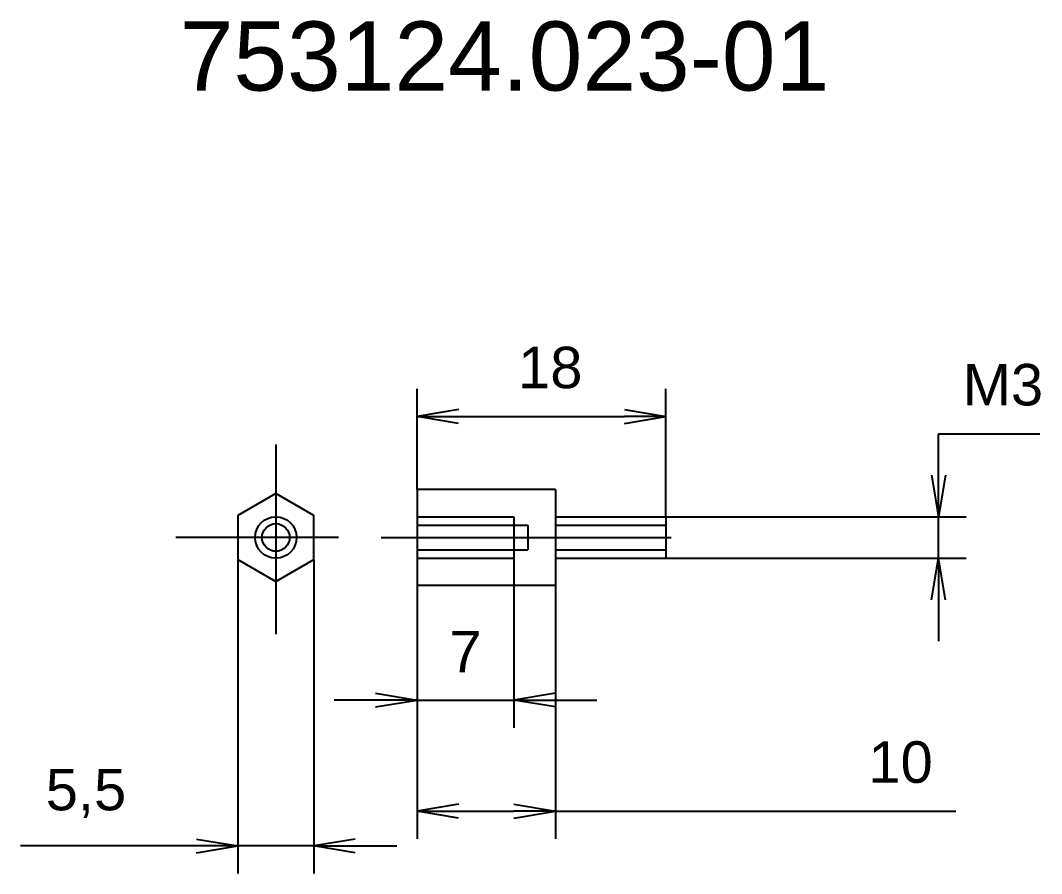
# Model space of a CAD drawing. Extents: x -34 to 51106, y -14166 to 1700.
# Drawn here: x 485 to 558.9, y -293.8 to -232.1 of the extents above; entities that cross this region are included whole.
import ezdxf

# ---------------------------------------------------------------- set-up
doc = ezdxf.new("R2010")
doc.units = 0
doc.layers.get('0').update_dxf_attribs({"linetype": 'CONTINUOUS'})
doc.layers.get('DEFPOINTS').update_dxf_attribs({"linetype": 'CONTINUOUS'})
for name, color, linetype in [('1', 1, 'CONTINUOUS'), ('3', 6, 'CONTINUOUS'), ('BP_BOB', 3, 'CONTINUOUS')]:
    doc.layers.add(name, color=color, linetype=linetype)
doc.styles.add('ARIAL', font='arial.ttf', dxfattribs={"height": 3})
doc.styles.add('ARIALC', font='arial.ttf')
doc.dimstyles.new('ARIAL', dxfattribs={"dimscale": 0, "dimtxt": 3, "dimasz": 3, "dimexe": 2, "dimexo": 0, "dimgap": 2, "dimtad": 1, "dimtoh": 1, "dimdec": 1, "dimrnd": 0.1, "dimzin": 9, "dimtxsty": 'ARIAL', "dimblk": 'OPEN', "dimcen": -3, "dimdle": 1.25, "dimclrd": 256, "dimclre": 256, "dimclrt": 256, "dimazin": 3, "dimtfac": 1, "dimtdec": 1, "dimtmove": 0, "dimatfit": 3, "dimtvp": 1.5, "dimtolj": 1, "dimtzin": 1})

# ---------------------------------------------------------------- blocks, each defined once
blk = doc.blocks.new('_OPEN')
at = {"color": 0, "linetype": 'BYBLOCK'}
for p, q in [((-1, 0.167), (0, 0)), ((-1, -0.167), (0, 0)), ((0, 0), (-1, 0))]:
    blk.add_line(p, q, dxfattribs=at)
blk = doc.blocks.new('*D295')
for p, q in [((513.736, -273), (513.736, -291.333)), ((523.736, -273), (523.736, -291.333)), ((516.736, -289.333), (520.736, -289.333)), ((523.736, -289.333), (552.712, -289.333))]:
    blk.add_line(p, q)
at = {"layer": 'DEFPOINTS', "color": 0}
for p in [(513.736, -273), (523.736, -273), (523.736, -289.333)]:
    blk.add_point(p, dxfattribs=at)
at = {"xscale": 3, "yscale": 3, "zscale": 3, "rotation": 180}
blk.add_blockref('_OPEN', (513.736, -289.333), dxfattribs=at)
at = {"xscale": 3, "yscale": 3, "zscale": 3}
blk.add_blockref('_OPEN', (523.736, -289.333), dxfattribs=at)
at = {"insert": (548.71, -285.802), "char_height": 3, "attachment_point": 5, "style": 'ARIAL'}
blk.add_mtext('\\A1;10', dxfattribs=at)
blk = doc.blocks.new('*D296')
for p, q in [((513.736, -266.071), (513.736, -258.79)), ((531.736, -268.036), (531.736, -258.79)), ((516.736, -260.79), (528.736, -260.79))]:
    blk.add_line(p, q)
at = {"layer": 'DEFPOINTS', "color": 0}
for p in [(531.736, -260.79), (513.736, -266.071), (531.736, -268.036)]:
    blk.add_point(p, dxfattribs=at)
at = {"xscale": 3, "yscale": 3, "zscale": 3, "rotation": 180}
blk.add_blockref('_OPEN', (513.736, -260.79), dxfattribs=at)
at = {"xscale": 3, "yscale": 3, "zscale": 3}
blk.add_blockref('_OPEN', (531.736, -260.79), dxfattribs=at)
at = {"insert": (523.368, -257.259), "char_height": 3, "attachment_point": 5, "style": 'ARIAL'}
blk.add_mtext('\\A1;18', dxfattribs=at)
blk = doc.blocks.new('*D297')
for p, q in [((500.764, -271.123), (500.764, -293.848)), ((506.264, -271.123), (506.264, -293.848)), ((497.764, -291.848), (485.038, -291.848)), ((506.264, -291.848), (500.764, -291.848)), ((509.264, -291.848), (512.264, -291.848))]:
    blk.add_line(p, q)
at = {"layer": 'DEFPOINTS', "color": 0}
for p in [(500.764, -271.123), (506.264, -271.123), (506.264, -291.848)]:
    blk.add_point(p, dxfattribs=at)
at = {"xscale": 3, "yscale": 3, "zscale": 3}
blk.add_blockref('_OPEN', (500.764, -291.848), dxfattribs=at)
at = {"xscale": 3, "yscale": 3, "zscale": 3, "rotation": 180}
blk.add_blockref('_OPEN', (506.264, -291.848), dxfattribs=at)
at = {"insert": (489.78, -288.051), "char_height": 3, "attachment_point": 5, "style": 'ARIAL'}
blk.add_mtext('\\A1;5,5', dxfattribs=at)
blk = doc.blocks.new('*D298')
for p, q in [((551.453, -265.036), (551.453, -262.036)), ((551.453, -262.036), (558.774, -262.036)), ((531.736, -268.036), (553.453, -268.036)), ((551.453, -271.036), (551.453, -268.036)), ((531.736, -271.036), (553.453, -271.036)), ((551.453, -274.036), (551.453, -277.036))]:
    blk.add_line(p, q)
at = {"layer": 'DEFPOINTS', "color": 0}
for p in [(531.736, -268.036), (531.736, -271.036), (551.453, -271.036)]:
    blk.add_point(p, dxfattribs=at)
at = {"xscale": 3, "yscale": 3, "zscale": 3}
for p, rotation in [((551.453, -268.036), 270), ((551.453, -271.036), 90)]:
    blk.add_blockref('_OPEN', p, dxfattribs=dict(at, rotation=rotation))
at = {"insert": (556.113, -258.503), "char_height": 3, "attachment_point": 5, "style": 'ARIAL'}
blk.add_mtext('\\A1;М3', dxfattribs=at)
blk = doc.blocks.new('*D299')
for p, q in [((513.736, -268.036), (513.736, -283.296)), ((520.736, -268.636), (520.736, -283.296)), ((510.736, -281.296), (507.736, -281.296)), ((513.736, -281.296), (520.736, -281.296)), ((523.736, -281.296), (526.736, -281.296))]:
    blk.add_line(p, q)
at = {"layer": 'DEFPOINTS', "color": 0}
for p in [(513.736, -268.036), (520.736, -268.636), (520.736, -281.296)]:
    blk.add_point(p, dxfattribs=at)
at = {"xscale": 3, "yscale": 3, "zscale": 3}
blk.add_blockref('_OPEN', (513.736, -281.296), dxfattribs=at)
at = {"xscale": 3, "yscale": 3, "zscale": 3, "rotation": 180}
blk.add_blockref('_OPEN', (520.736, -281.296), dxfattribs=at)
at = {"insert": (517.236, -277.796), "char_height": 3, "attachment_point": 5, "style": 'ARIAL'}
blk.add_mtext('\\A1;7', dxfattribs=at)

msp = doc.modelspace()

# ---------------------------------------------------------------- linework, layer by layer
for p, q in [((503.5137, -262.8147), (503.5137, -276.5357)), ((513.7357, -266.0715), (513.7357, -272.9997)), ((523.7357, -266.0715), (513.7357, -266.0715)), ((523.7357, -266.0715), (523.7357, -272.9997)), ((520.7357, -268.0356), (520.7357, -271.0356)), ((523.7357, -268.0356), (531.7357, -268.0356)), ((531.7357, -268.0356), (531.7357, -271.0356)), ((513.7357, -268.6356), (521.7357, -268.6356)), ((521.7357, -268.6356), (521.7357, -270.4356)), ((508.0432, -269.5356), (496.2887, -269.5356)), ((511.1428, -269.5356), (532.1029, -269.5356)), ((513.7357, -270.4356), (521.7357, -270.4356)), ((523.7357, -271.0356), (531.7357, -271.0356)), ((523.7357, -272.9997), (513.7357, -272.9997))]:
    msp.add_line(p, q)
msp.add_lwpolyline([(500.7637, -271.1233), (503.5137, -272.711), (506.2637, -271.1233), (506.2637, -267.9479), (503.5137, -266.3601), (500.7637, -267.9479)], close=True)
at = {"layer": '1'}
for p, q in [((513.7357, -268.0356), (520.7357, -268.0356)), ((523.7357, -268.6356), (531.7357, -268.6356)), ((513.7357, -271.0356), (520.7357, -271.0356)), ((523.7357, -270.4356), (531.7357, -270.4356))]:
    msp.add_line(p, q, dxfattribs=at)
at = {"layer": '3'}
for centre, radius in [((503.5152, -269.5356), 1.5), ((503.5137, -269.5356), 1)]:
    msp.add_circle(centre, radius, dxfattribs=at)

# ---------------------------------------------------------------- texts
at = {"layer": 'BP_BOB', "style": 'ARIALC'}
msp.add_text('753124.023-01', height=5, dxfattribs=at).set_placement((496.5592, -237.2074))

# ---------------------------------------------------------------- dimensions: what is measured, and where the dimension line sits
for base, p1, p2, picture, middle in [((531.7357, -260.7903), (513.7357, -266.0715), (531.7357, -268.0356), '*D296', (523.3684, -260.7903)), ((520.7357, -281.2964), (513.7357, -268.0356), (520.7357, -268.6356), '*D299', (517.2357, -281.2964)), ((506.2637, -291.8477), (500.7637, -271.1233), (506.2637, -271.1233), '*D297', (489.7797, -291.8477)), ((523.7357, -289.3335), (513.7357, -272.9997), (523.7357, -272.9997), '*D295', (548.7096, -289.3335))]:
    dim = msp.add_linear_dim(base=base, p1=p1, p2=p2, dimstyle='ARIAL', override={"dimscale": 1})
    dim.commit()
    dim.dimension.update_dxf_attribs({"geometry": picture, "text_midpoint": middle, "dimtype": 160})
dim = msp.add_linear_dim(base=(551.453, -271.0356), p1=(531.7357, -268.0356), p2=(531.7357, -271.0356), angle=90, text='М3', dimstyle='ARIAL', override={"dimscale": 1})
dim.commit()
dim.dimension.update_dxf_attribs({"geometry": '*D298', "text_midpoint": (556.1133, -262.0356), "dimtype": 160})

doc.saveas('drawing.dxf')
